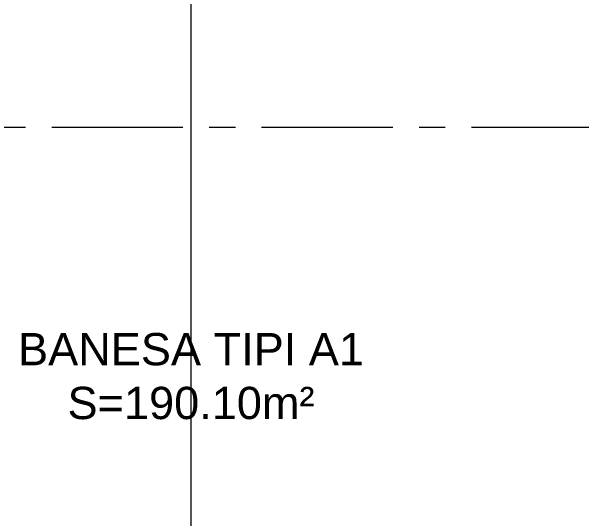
# Model space of a CAD drawing. Header units: centimetres. Extents: x 105417 to 110818, y -55119 to -48326.
# Drawn here: x 108678.1 to 109031.3, y -51514.7 to -51200.4 of the extents above; entities that cross this region are included whole.
import ezdxf

# ---------------------------------------------------------------- set-up
doc = ezdxf.new("R2010")
doc.units = ezdxf.units.CM
doc.header["$LTSCALE"] = 50
doc.header["$MEASUREMENT"] = 0
for name, pattern in [('23486-A01$0${ Chain Double-Dash }', [0]), ('AXES', [2, 1.25, -0.25, 0.25, -0.25]), ('CACHE', [0.375, 0.25, -0.125])]:
    doc.linetypes.add(name, pattern=pattern)
doc.layers.add('AXES', color=10, linetype='AXES')
doc.layers.add('TEXTE', color=7, linetype='Continuous')
doc.layers.add('HORS GEL', color=7, linetype='CACHE', lineweight=15, true_color=0x00661a)
doc.layers.add('MACONNERIE COUPE', color=7, linetype='Continuous', lineweight=30)
doc.styles.add('RS_TEXT_1.50', font='arial.ttf', dxfattribs={"height": 12.5})

# ---------------------------------------------------------------- blocks, each defined once
blk = doc.blocks.new('A$Ceb270309')
at = {"layer": 'AXES', "lineweight": 5, "ltscale": 1.3}
blk.add_line((3195, -410), (-1985, -410), dxfattribs=at)
at = {"layer": 'HORS GEL', "linetype": '23486-A01$0${ Chain Double-Dash }', "ltscale": 1.2}
blk.add_line((1250, -1150), (1250, 1580), dxfattribs=at)

msp = doc.modelspace()

# ---------------------------------------------------------------- block references
at = {"layer": 'MACONNERIE COUPE', "lineweight": 5, "ltscale": 0.5}
msp.add_blockref('A$Ceb270309', (107539.35, -50862.36), dxfattribs=at)

# ---------------------------------------------------------------- texts
at = {"layer": 'TEXTE', "insert": (108789.35, -51426.49), "char_height": 20, "width": 211.1417, "attachment_point": 5, "style": 'RS_TEXT_1.50'}
msp.add_mtext('BANESA TIPI A1\\PS=190.10m²', dxfattribs=at)

doc.saveas('drawing.dxf')
